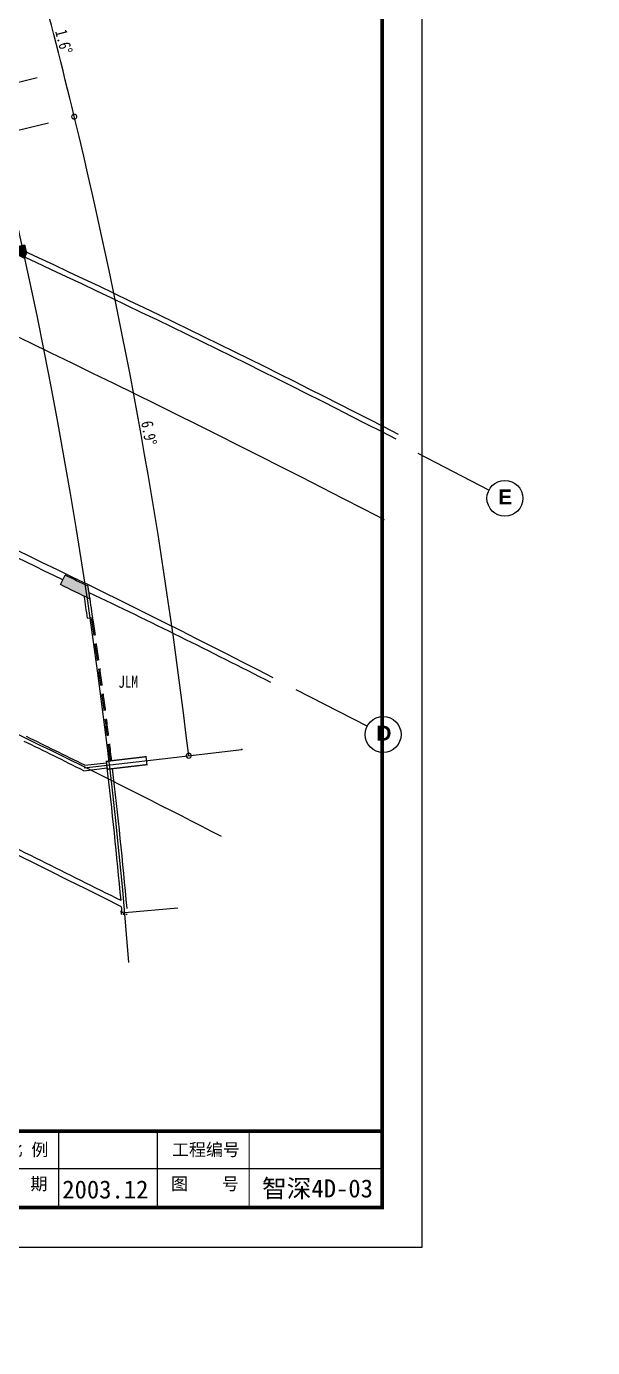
# Model space of a CAD drawing. Extents: x 23618587 to 48466785, y 42305484 to 86624613.
# Drawn here: x 24384729 to 24406031, y 43294751 to 43344469 of the extents above; entities that cross this region are included whole.
import ezdxf

# ---------------------------------------------------------------- set-up
doc = ezdxf.new("R2010")
doc.units = 0
doc.header["$MEASUREMENT"] = 0
doc.linetypes.add('HIDDEN', pattern=[9.525, 6.35, -3.175])
doc.layers.get('0').update_dxf_attribs({"linetype": 'CONTINUOUS'})
doc.layers.get('DEFPOINTS').update_dxf_attribs({"linetype": 'CONTINUOUS'})
for name, color, linetype in [('AC-W', 7, 'CONTINUOUS'), ('FRAME', 7, 'CONTINUOUS'), ('图框', 7, 'CONTINUOUS')]:
    doc.layers.add(name, color=color, linetype=linetype)
doc.styles.add('HZ', font='txt.shx', dxfattribs={"bigfont": 'hztxt.shx'})
doc.styles.add('Q1', font='SimSun.ttf', dxfattribs={"width": 0.8, "height": 450})
doc.styles.add('Q200', font='SimSun.ttf', dxfattribs={"width": 0.8, "height": 450})
doc.styles.add('T-SG-01$0$Arial', font='ARIALBD.TTF')
doc.styles.add('TK1', font='SimSun.ttf', dxfattribs={"width": 0.8, "height": 4})
doc.dimstyles.new('Q2', dxfattribs={"dimscale": 150, "dimtxt": 2.5, "dimasz": 2.5, "dimexe": 0, "dimexo": 0, "dimgap": 0.5, "dimtad": 1, "dimdec": 4, "dimdsep": 46, "dimtxsty": 'Q200', "dimblk1": 'DOTSMALL', "dimblk2": 'DOTSMALL', "dimsah": 1, "dimcen": 2.5, "dimadec": 0, "dimazin": 0, "dimtfac": 1, "dimtdec": 3, "dimtmove": 2, "dimatfit": 3, "dimldrblk": 'DOTSMALL', "dimfxl": 1, "dimtolj": 1, "dimtzin": 10, "dimarcsym": 0})

# ---------------------------------------------------------------- blocks, each defined once
blk = doc.blocks.new('_DOTSMALL')
at = {"color": 0, "linetype": 'ByBlock', "const_width": 0.5}
blk.add_lwpolyline([(-0.0625, 0, 1), (0.0625, 0, 1)], format="xyb", close=True, dxfattribs=at)
blk = doc.blocks.new('*D56')
at = {"color": 0, "linetype": 'ByBlock'}
blk.add_arc((24189221, 43293341), 203000, 6.7, 13.6, dxfattribs=at)
at = {"layer": 'DEFPOINTS', "color": 0, "linetype": 'ByBlock'}
for p in [(24388473, 43341545), (24385557, 43340839), (24389722, 43325097), (24392835, 43317260), (24389842, 43316908)]:
    blk.add_point(p, dxfattribs=at)
at = {"color": 0, "linetype": 'ByBlock', "xscale": 375, "yscale": 375, "zscale": 375}
for p, rotation in [((24386529, 43341074), 103.600000002652), ((24390835, 43317025), 276.7000000031102)]:
    blk.add_blockref('_DOTSMALL', p, dxfattribs=dict(at, rotation=rotation))
at = {"color": 0, "linetype": 'ByBlock', "insert": (24389340, 43329167), "char_height": 450, "attachment_point": 5, "rotation": 280.15, "style": 'Q200'}
blk.add_mtext('\\A1;6.9°', dxfattribs=at)
blk = doc.blocks.new('*D57')
at = {"color": 0, "linetype": 'ByBlock'}
blk.add_arc((24189221, 43293341), 203000, 13.6, 15.2, dxfattribs=at)
at = {"layer": 'DEFPOINTS', "color": 0, "linetype": 'ByBlock'}
for p in [(24387050, 43347089), (24384155, 43346303), (24386076, 43342909), (24388473, 43341545), (24385557, 43340839)]:
    blk.add_point(p, dxfattribs=at)
at = {"color": 0, "linetype": 'ByBlock', "xscale": 375, "yscale": 375, "zscale": 375}
for p, rotation in [((24385120, 43346565), 105.2000000024809), ((24386529, 43341074), 283.6000000025226)]:
    blk.add_blockref('_DOTSMALL', p, dxfattribs=dict(at, rotation=rotation))
at = {"color": 0, "linetype": 'ByBlock', "insert": (24386134, 43343899), "char_height": 450, "attachment_point": 5, "rotation": 284.4, "style": 'Q200'}
blk.add_mtext('\\A1;1.6°', dxfattribs=at)

msp = doc.modelspace()

# ---------------------------------------------------------------- hatches: boundary and pattern name
at = {"layer": 'AC-W'}
h = msp.add_hatch(color=7, dxfattribs=at)
edge = h.paths.add_edge_path()
edge.add_line((24384472.61086, 43336199.97404), (24384667.96088, 43336242.85024))
edge.add_arc((24189221.26422, 43293340.65085), 200099.99988, 12.2903395245, 12.3805516393, ccw=False)
edge.add_line((24384735.26804, 43335935.06668), (24384654.08659, 43335752.22737))
edge.add_arc((24148685.3464, 42835267.73043), 553322.6708, 64.757030945, 64.7935008935)
edge.add_line((24384335.47008, 43335902.32495), (24384472.61086, 43336199.97404))

# ---------------------------------------------------------------- linework, layer by layer
msp.add_line((24364226.53611, 43301494.872), (24398172.51408, 43301494.872))
at = {"const_width": 45}
for points in [[(24385943.76252, 43302934.6636), (24385943.76252, 43300028.08714)], [(24389652.7438, 43302934.6636), (24389652.7438, 43300028.08714)], [(24393108.30799, 43302934.6636), (24393108.30799, 43300028.08714)]]:
    msp.add_lwpolyline(points, dxfattribs=at)
at = {"layer": 'AC-W', "color": 7, "ltscale": 300}
for p, q in [((24378159.28613, 43340798.60172), (24385135.41118, 43342550.88322)), ((24383613.46421, 43340369.07346), (24385557.38621, 43340839.35768)), ((24386904.08768, 43316563.04545), (24389841.7353, 43316908.13973)), ((24388429.47718, 43311119.51021), (24390421.55931, 43311297.2988))]:
    msp.add_line(p, q, dxfattribs=at)
at = {"layer": 'AC-W', "color": 7}
for p, q in [((24402132.2302, 43327019.78176), (24399465.70687, 43328394.42839)), ((24387027.46933, 43322197.45542), (24387225.37449, 43322226.32666)), ((24397550.06715, 43318131.35589), (24394883.54382, 43319506.00252)), ((24389841.7353, 43316908.13973), (24392834.53904, 43317259.71337)), ((24386886.30284, 43316460.26858), (24387767.74401, 43316563.81412)), ((24386921.86953, 43316665.82197), (24387744.40986, 43316762.44825))]:
    msp.add_line(p, q, dxfattribs=at)
at = {"layer": 'AC-W', "color": 7, "ltscale": 1000}
msp.add_line((24386009.68065, 43323461.96668), (24386184.728, 43323821.63105), dxfattribs=at)
at = {"layer": 'AC-W', "color": 7, "const_width": 50}
msp.add_lwpolyline([(24384472.61086, 43336199.97404), (24384667.96088, 43336242.85024, -0.0003936246), (24384735.26804, 43335935.06668), (24384654.08659, 43335752.22737, 0.0001591302), (24384335.47008, 43335902.32495)], format="xyb", close=True, dxfattribs=at)
msp.add_lwpolyline([(24387738.57633, 43316812.10678), (24389228.18894, 43316987.84965), (24389263.36481, 43316688.41176), (24387773.57755, 43316514.15559)], close=True, dxfattribs=at)
at = {"layer": 'AC-W', "color": 7}
for centre in [(24402732.19795, 43326710.48627), (24398150.03489, 43317822.0604)]:
    msp.add_circle(centre, 675, dxfattribs=at)
at = {"layer": 'AC-W', "color": 7, "ltscale": 300}
for centre, radius, start, end in [((24189221.26409, 43293340.65083), 200000, 4.560471461, 29.6000000034), ((24162246.90911, 42870268.06754), 513099.72014, 62.6224147924, 75.1443656534), ((24245151.42098, 43030641.44742), 319165.1065, 62.5925891234, 65.0288035961)]:
    msp.add_arc(centre, radius, start, end, dxfattribs=at)
at = {"layer": 'AC-W', "color": 7}
for centre, radius, start, end in [((24148759.7883, 42835660.74182), 530172.67138, 79.4743453433, 79.4743453433), ((24148766.30591, 42835659.45113), 530172.67138, 78.1227654299, 78.1227654299), ((24148779.34207, 42835656.52904), 530172.67138, 76.2090487924, 76.2090487924), ((24222720.62452, 42987642.32742), 383962.6853, 62.730723656, 65.7321477933), ((24222723.18182, 42987647.28525), 384157.10678, 62.7307224552, 65.7319292291), ((24219524.18251, 42981443.30125), 380837.29398, 62.7306500414, 65.8521686772), ((24148685.34615, 42835267.72991), 543022.67138, 64.0743586122, 65.3574291698), ((24148685.34615, 42835267.72991), 542822.67138, 63.9436260626, 64.0743683283), ((24148685.34615, 42835267.72991), 543222.67138, 63.9727543493, 64.0743488961), ((24189221.26409, 43293340.65083), 199900, 8.3000000022, 8.5400038239), ((24189221.26409, 43293340.65083), 200100, 8.5005314822, 8.6396952568), ((24287485.38715, 43113249.87939), 232341.31001, 62.7350416944, 64.6157584305), ((24189221.26409, 43293340.65083), 200100, 8.3000000022, 8.5700903121), ((24148685.34615, 42835267.72991), 536922.67138, 63.6635714638, 63.9306197218), ((24148685.34615, 42835267.72991), 537122.67138, 63.6698988993, 63.9306197218), ((24189221.26409, 43293340.65083), 199900, 5.2320945664, 6.7000000036), ((24189221.26409, 43293340.65083), 200100, 5.1429789334, 6.65702107), ((24190642.19324, 43281258.74359), 199900, 8.5650859168, 8.6096438728), ((24189221.26409, 43293340.65083), 199900, 5.1000000026, 5.1645652803), ((24190642.19324, 43281258.74359), 199975, 8.561849476, 8.5948042408), ((24190642.19324, 43281258.74359), 200025, 8.5596932122, 8.5849158516), ((24190642.19324, 43281258.74359), 200100, 8.5564608638, 8.5700903088)]:
    msp.add_arc(centre, radius, start, end, dxfattribs=at)
at = {"layer": 'AC-W', "color": 7, "ltscale": 5000}
for radius, start, end in [(532972.67138, 63.2819932431, 68.4587306715), (533172.67138, 63.2953786085, 64.0211149475)]:
    msp.add_arc((24148685.34615, 42835267.72991), radius, start, end, dxfattribs=at)
at = {"layer": 'AC-W', "color": 7, "linetype": 'HIDDEN', "ltscale": 100}
for radius in [200050, 200100]:
    msp.add_arc((24189221.26409, 43293340.65083), radius, 6.7429789363, 8.3000000022, dxfattribs=at)
at = {"layer": 'AC-W', "color": 7, "linetype": 'ByBlock'}
msp.add_point((24392834.69003, 43317258.43338), dxfattribs=at)
at = {"layer": 'AC-W', "color": 7}
msp.add_solid([(24386184.728, 43323821.63105), (24387050.6381, 43323399.739), (24386009.68065, 43323461.96668), (24387123.06399, 43322919.14975)], dxfattribs=at)
at = {"layer": 'FRAME'}
msp.add_lwpolyline([(24221262.63462, 43298521.29116), (24221262.63462, 43424671.29116), (24399612.63462, 43424671.29116), (24399612.63462, 43298521.29116)], close=True, dxfattribs=at)
at = {"layer": 'FRAME', "const_width": 135}
msp.add_lwpolyline([(24225012.63462, 43300021.29116), (24225012.63462, 43423171.29116), (24398112.63462, 43423171.29116), (24398112.63462, 43300021.29116)], close=True, dxfattribs=at)
msp.add_lwpolyline([(24398132.79333, 43302893.25798), (24312032.79333, 43302893.25798)], dxfattribs=at)

# ---------------------------------------------------------------- texts
at = {"char_height": 468.5625, "attachment_point": 1, "style": 'HZ'}
for s, insert in [('\\f宋体|b0|i0|c134|p34;比 例', (24383957.13253, 43302434.21747)), ('\\f宋体|b0|i0|c134|p34;工程编号', (24390204.7347, 43302434.21747)), ('\\f宋体|b0|i0|c134|p34;日 期', (24383922.56228, 43301150.54485)), ('\\f宋体|b0|i0|c134|p34;图    号', (24390170.16445, 43301150.54485))]:
    msp.add_mtext(s, dxfattribs=dict(at, insert=insert))
at = {"layer": 'AC-W', "color": 7, "style": 'T-SG-01$0$Arial'}
for s, p in [('E', (24402477.40943, 43326481.94675)), ('D', (24397895.24638, 43317593.52088))]:
    msp.add_text(s, height=562.5, dxfattribs=at).set_placement(p)
at = {"layer": 'AC-W', "color": 7, "style": 'Q1', "width": 0.8}
msp.add_text('JLM', height=450, dxfattribs=at).set_placement((24388189.29553, 43319581.66568))
at = {"layer": '图框', "color": 0, "style": 'TK1'}
for s, p in [('智深4D-03', (24393596.2169, 43300399.85587)), ('2003.12', (24386077.97569, 43300361.35576))]:
    msp.add_text(s, height=680.4, dxfattribs=at).set_placement(p)

# ---------------------------------------------------------------- dimensions: what is measured, and where the dimension line sits
at = {"layer": 'AC-W', "color": 7}
for base, line1, line2, picture, middle in [((24386076.4788, 43342909.03233), ((24384154.59598, 43346302.86492), (24387049.64546, 43347089.43246)), ((24385557.38621, 43340839.35768), (24388473.26921, 43341544.78402)), '*D57', (24386134.22075, 43343899.3049)), ((24389721.99723, 43325096.84724), ((24385557.38621, 43340839.35768), (24388473.26921, 43341544.78402)), ((24389841.7353, 43316908.13973), (24392834.53904, 43317259.71337)), '*D56', (24389339.57209, 43329167.35604))]:
    dim = msp.add_angular_dim_2l(base=base, line1=line1, line2=line2, dimstyle='Q2', override={"dimadec": 4, "dimazin": 2}, dxfattribs=at)
    dim.commit()
    dim.dimension.update_dxf_attribs({"geometry": picture, "text_midpoint": middle})

doc.saveas('drawing.dxf')
